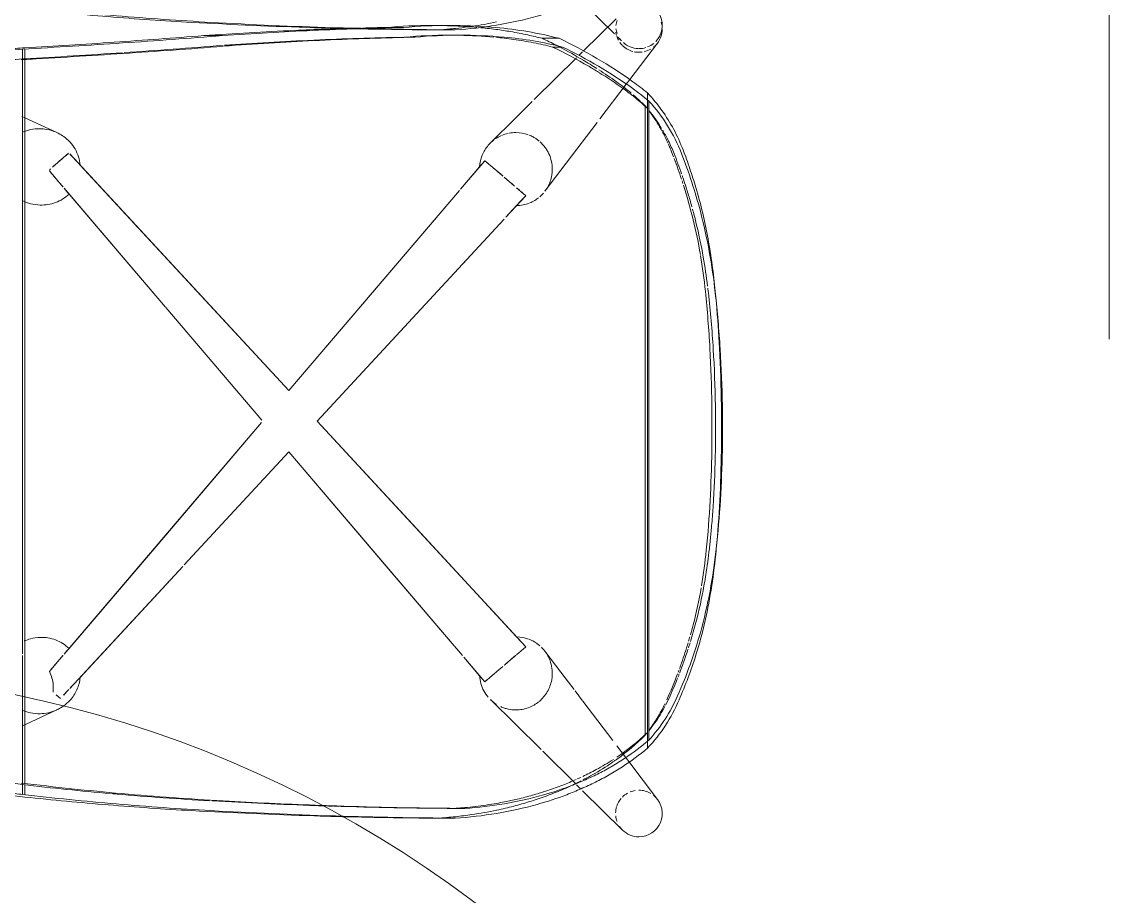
# Model space of a CAD drawing. Header units: millimetres. Extents: x 81609 to 272668, y -8553 to 29000.
# Drawn here: x 106651 to 107210, y 16183 to 16632 of the extents above; entities that cross this region are included whole.
import ezdxf

# ---------------------------------------------------------------- set-up
doc = ezdxf.new("R2010")
doc.units = ezdxf.units.MM
doc.linetypes.add('Осевая', pattern=[3175, 635, -476.25, 1587.5, -476.25])
doc.layers.add('I-FURN-1', color=7, linetype='Continuous', lineweight=9, true_color=0xf0f0f0)
doc.layers.add('Оси-2', color=7, linetype='Осевая', lineweight=9)

# ---------------------------------------------------------------- blocks, each defined once
blk = doc.blocks.new('Chair_IconsOfDenmark_NamNam_WoodChair - 1_186-V138-План размещения напольных электротехнических лючков и розеток 2 этажа в осях 23-33')
at = {"layer": 'I-FURN-1'}
for p, q in [((9.43, -80.92), (9.43, -74.85)), ((9.43, -83.83), (9.43, -81.04)), ((7.38, -165.63), (23.52, -149.29)), ((3.78, -169.26), (5.89, -167.13))]:
    blk.add_line(p, q, dxfattribs=at)
for start, end in [(98.3213, 110.362), (138.0265, 178.2608), (135, 135.3477), (123.3003, 131.4929), (180, 196.9951), (201.7605, 219.3413), (226.3542, 265.061), (270, 315)]:
    blk.add_arc((11.8, -178.23), 12, start, end, dxfattribs=at)
for points in [[(21.57, 138.6), (19.72, 122.58), (16.5, 90.43), (14.21, 58.09), (13.31, 41.87)], [(13.31, 51.62), (14.1, 65.99), (16.06, 94.68), (18.76, 123.2), (20.29, 137.42)], [(9.6, -57.03), (9.7, -49.01), (9.84, -40.99), (10.02, -32.97)], [(10.02, -42.19), (9.91, -47.14), (9.81, -52.09), (9.73, -57.05)], [(9.43, -74.85), (9.47, -68.96), (9.52, -63.07), (9.6, -57.18)], [(9.73, -57.16), (9.6, -65.08), (9.51, -72.99), (9.45, -80.91)], [(9.9, -80.96), (9.72, -78.93), (9.56, -76.89), (9.43, -74.85)], [(9.45, -80.91), (9.44, -81.89), (9.44, -82.86), (9.43, -83.83)], [(10.18, -83.81), (10.09, -82.89), (9.99, -81.96), (9.91, -81.04)], [(11.01, -90.59), (10.7, -88.35), (10.43, -86.12), (10.19, -83.87)]]:
    blk.add_open_spline(points, degree=3, dxfattribs=at)
for points, knots in [([(10.02, -32.89), (10.18, -25.76), (10.92, 2.47), (12.14, 30.63), (13.31, 51.62)], [0.3309134, 0.3309134, 0.3309134, 0.3309134, 0.5, 1, 1, 1, 1]), ([(13.31, 41.87), (12.14, 21.01), (10.92, -7), (10.17, -35.08), (10.02, -42.19)], [0, 0, 0, 0, 0.5, 0.6695095, 0.6695095, 0.6695095, 0.6695095]), ([(9.43, -83.83), (9.88, -90.96), (11.51, -105.09), (15.72, -124.26), (20.42, -138.7), (24.46, -148.56), (27.85, -155.85), (31.61, -162.95), (37.18, -172.03), (41.93, -178.49), (45.37, -182.64)], [0, 0, 0, 0, 0.2, 0.4, 0.55, 0.625, 0.7, 0.775, 0.85, 1, 1, 1, 1]), ([(13.52, -104.99), (12.64, -100.79), (11.78, -95.99), (11.09, -91.16), (11.01, -90.59)], [0.7399248, 0.7399248, 0.7399248, 0.7399248, 0.85, 0.8649555, 0.8649555, 0.8649555, 0.8649555])]:
    blk.add_open_spline(points, degree=3, knots=knots, dxfattribs=at)
blk = doc.blocks.new('Chair_IconsOfDenmark_NamNam_WoodChair - 1_186-V139-План размещения напольных электротехнических лючков и розеток 2 этажа в осях 23-33')
at = {"layer": 'I-FURN-1'}
for p, q in [((26.55, 137.42), (21.45, 137.42)), ((27.39, 138.6), (21.57, 138.6)), ((64.5, 137.42), (27.27, 137.42)), ((70.36, 138.6), (27.39, 138.6)), ((70.36, 138.6), (27.39, 138.6)), ((57.72, 136.86), (56.88, 138.68)), ((65.08, 120.97), (57.72, 136.86)), ((70.1, 137.42), (64.5, 137.42)), ((362.23, 137.42), (70.1, 137.42)), ((92.99, 138.6), (70.36, 138.6)), ((92.99, 138.6), (70.36, 138.6)), ((399.17, 138.6), (93.87, 138.6)), ((399.17, 138.6), (93.87, 138.6)), ((369.31, 137.49), (361.65, 120.97)), ((399.24, 137.42), (362.23, 137.42)), ((370.01, 139.01), (369.31, 137.49)), ((404.56, 138.6), (399.17, 138.6)), ((404.63, 137.42), (399.24, 137.42)), ((399.54, 138.6), (399.58, 137.79)), ((84.8, 124.86), (92.98, 117.88)), ((333.75, 117.88), (341.94, 124.86)), ((343.94, 123.33), (351.06, 114.98)), ((70.9, 119.13), (72.78, 121.34)), ((75.41, 114.95), (72.57, 117.58)), ((138.74, 56.32), (76.04, 114.37)), ((93.69, 117.28), (212.68, 15.79)), ((350.69, 114.37), (229.1, 1.78)), ((271.99, 65.2), (333.04, 117.28)), ((271.99, 65.2), (330.08, 114.75)), ((138.73, 56.32), (81.75, 109.08)), ((213.87, 15.63), (271.83, 65.07)), ((213.87, 15.63), (271.83, 65.07)), ((197.64, 1.78), (139.59, 55.53)), ((197.64, 1.78), (139.59, 55.53)), ((411.49, 35.83), (411.49, 45.54)), ((406.53, 34.89), (406.53, 29.21)), ((98.01, -83.19), (197.64, 1.78)), ((229.1, 1.78), (331.96, -85.96)), ((213.37, -12.78), (97.48, -120.08)), ((317.23, -108.95), (213.37, -12.78)), ((415.68, -57.14), (415.68, -48.01)), ((410.69, -57.74), (410.69, -63.09)), ((416.72, -81.07), (416.72, -72.07)), ((9.43, -83.83), (9.43, -74.85)), ((14.43, -83.49), (14.43, -88.75)), ((92.99, -87.47), (97.83, -83.35)), ((93, -87.47), (97.84, -83.34)), ((411.72, -86.33), (411.72, -81.07)), ((79.49, -98.99), (92.13, -88.21)), ((82.6, -96.34), (92.14, -88.2)), ((332.63, -86.53), (344.14, -96.34)), ((332.64, -86.53), (347.24, -98.99)), ((82.6, -96.34), (79.49, -98.99)), ((84.6, -104.98), (79.49, -98.99)), ((347.24, -98.99), (339.38, -108.2)), ((344.14, -96.34), (347.24, -98.99)), ((57.68, -114.71), (70.38, -101.85)), ((87.35, -108.2), (84.72, -105.12)), ((356.35, -101.85), (369.06, -114.72)), ((92.44, -114.16), (88.08, -109.06)), ((329.25, -120.08), (318.21, -109.85)), ((324.16, -115.36), (318.21, -109.85)), ((338.75, -108.94), (335.48, -112.77)), ((44.66, -127.88), (57.68, -114.71)), ((97.48, -120.08), (93.38, -115.27)), ((97.48, -120.08), (102.58, -115.36)), ((333.35, -115.27), (329.25, -120.08)), ((335.45, -112.81), (334.29, -114.16)), ((369.06, -114.72), (377.59, -123.35)), ((96.97, -119.48), (97.48, -120.08)), ((329.5, -119.79), (329.25, -120.08)), ((329.76, -119.48), (329.5, -119.79)), ((378.63, -124.4), (400.15, -146.18)), ((410.11, -137.17), (410.11, -128.47)), ((27.16, -145.6), (43.76, -128.8)), ((80.77, -140.87), (95.23, -129.88)), ((345.97, -140.87), (331.5, -129.88)), ((405.64, -133.81), (405.64, -138.92)), ((75.48, -144.89), (80.77, -140.87)), ((366.85, -156.75), (345.97, -140.87)), ((3.26, -169.79), (23.52, -149.29)), ((24.55, -148.24), (26.59, -146.18)), ((49.25, -164.83), (69.49, -149.45)), ((69.7, -149.29), (74.76, -145.44)), ((401.2, -147.25), (403.21, -149.29)), ((403.53, -149.6), (420.19, -166.47)), ((386.52, -171.7), (368.7, -158.16)), ((40.78, -171.26), (46.5, -166.92)), ((19.06, -187.78), (38.53, -172.98)), ((38.53, -172.98), (40.78, -171.26)), ((388.88, -173.5), (386.52, -171.7)), ((407.67, -187.78), (388.88, -173.5)), ((49.02, -182.64), (45.37, -182.64)), ((378.43, -182.64), (49.02, -182.64)), ((377.89, -183.3), (49.5, -183.3)), ((375.46, -181.38), (52, -181.38)), ((373.99, -182.64), (53.45, -182.64)), ((382.02, -182.64), (378.43, -182.64))]:
    blk.add_line(p, q, dxfattribs=at)
at = {"layer": 'I-FURN-1', "flags": 128}
for points in [[(96.65, 114.75), (154.9, 65.07), (212.68, 15.79)], [(344.98, 109.08), (287.14, 55.53), (229.1, 1.78)], [(98.02, -83.18), (140.17, -47.23), (197.64, 1.78)], [(229.1, 1.78), (286.56, -47.23), (331.95, -85.95)], [(213.37, -12.78), (158.02, -64.03), (102.58, -115.36)], [(317.23, -108.95), (268.71, -64.03), (213.37, -12.78)], [(329.25, -120.08), (326.7, -117.72), (324.16, -115.36)]]:
    blk.add_lwpolyline(points, dxfattribs=at)
at = {"layer": 'I-FURN-1'}
for centre, radius, start, end in [((76.28, 141.71), 18.88, 263.5474, 285.7285), ((76.28, 141.71), 18.88, 285.7285, 296.819), ((350.45, 141.71), 18.88, 243.181, 247.0118), ((11.8, -178.23), 12, 95.3738, 110.362), ((11.8, -178.23), 12, 73.2036, 88.5999), ((11.8, -178.23), 12, 50.1832, 71.5639), ((414.93, -178.23), 12, 108.8082, 118.2736), ((414.93, -178.23), 12, 98.2401, 106.2609), ((414.93, -178.23), 12, 68.5084, 81.6787), ((11.8, -178.23), 12, 135, 180), ((11.8, -178.23), 12, 123.3003, 135), ((11.8, -178.23), 12, 29.3668, 45), ((414.93, -178.23), 12, 135, 165.2052), ((414.93, -178.23), 12, 124.3954, 134.3064), ((11.8, -178.23), 12, 180, 315), ((11.8, -178.23), 12, 329.0818, 0), ((11.8, -178.23), 12, 9.5114, 21.6841), ((414.93, -178.23), 12, 168.1903, 180), ((414.93, -178.23), 12, 180, 187.9321), ((414.93, -178.23), 12, 192.635, 210.5819), ((11.8, -178.23), 12, 315, 321.5101), ((414.93, -178.23), 12, 218.3184, 225), ((414.93, -178.23), 12, 225, 270), ((414.93, -178.23), 12, 274.939, 286.567)]:
    blk.add_arc(centre, radius, start, end, dxfattribs=at)
for points, knots in [([(404.56, 138.6), (404.19, 144.85), (403.21, 156.01), (400.82, 169.86), (398.97, 176.25), (397.95, 178.82)], [0, 0, 0, 0, 0.4, 0.7, 1, 1, 1, 1]), ([(397.84, 156.79), (398.03, 155.34), (398.75, 149.42), (399.26, 143.2), (399.54, 138.6)], [0.6, 0.6, 0.6, 0.6, 0.7, 1, 1, 1, 1]), ([(63.07, 129.63), (63.04, 131.28), (63.32, 134.31), (64.24, 137.21), (64.8, 138.53)], [-1, -1, -1, -1, -0.5, -0.0641248, -0.0641248, -0.0641248, -0.0641248]), ([(324.43, 129.63), (324.48, 131.3), (324.92, 134.37), (326, 137.28), (326.65, 138.61)], [-1, -1, -1, -1, -0.5, -0.0551642, -0.0551642, -0.0551642, -0.0551642]), ([(361.89, 138.61), (362.48, 137.27), (363.41, 134.34), (363.69, 131.28), (363.66, 129.63)], [-0.9451256, -0.9451256, -0.9451256, -0.9451256, -0.5, 0, 0, 0, 0]), ([(363.66, 129.63), (363.61, 127.45), (362.87, 123.18), (360.23, 117.96), (357.82, 115.23), (356.75, 114.25)], [-1, -1, -1, -1, -0.7857143, -0.5714286, -0.4285714, -0.4285714, -0.4285714, -0.4285714]), ([(65.08, 120.97), (65.04, 121.07), (64.4, 122.47), (63.91, 123.95), (63.6, 125.35)], [-0.2959639, -0.2959639, -0.2959639, -0.2959639, -0.2857143, -0.1428571, -0.1428571, -0.1428571, -0.1428571]), ([(344.02, 123.24), (344.33, 122.87), (344.89, 122.22), (345.41, 121.6), (345.65, 121.32)], [0.0822015, 0.0822015, 0.0822015, 0.0822015, 0.1666667, 0.2385399, 0.2385399, 0.2385399, 0.2385399]), ([(81.75, 109.08), (79.53, 109.26), (75.29, 110.34), (70.35, 113.6), (67.94, 116.32), (67.1, 117.5)], [-1, -1, -1, -1, -0.7857143, -0.5714286, -0.4285714, -0.4285714, -0.4285714, -0.4285714]), ([(346.55, 120.27), (347.05, 119.68), (347.83, 118.76), (348.53, 117.95), (348.81, 117.62)], [0.3333333, 0.3333333, 0.3333333, 0.3333333, 0.5, 0.6189484, 0.6189484, 0.6189484, 0.6189484]), ([(349.14, 117.23), (349.53, 116.78), (350.21, 115.97), (350.81, 115.27), (351.07, 114.96)], [0.6666667, 0.6666667, 0.6666667, 0.6666667, 0.8333333, 0.9788083, 0.9788083, 0.9788083, 0.9788083]), ([(10.27, -22.59), (10.36, -18.89), (11.07, 5.9), (12.14, 30.63), (13.31, 51.62)], [0.4123354, 0.4123354, 0.4123354, 0.4123354, 0.5, 1, 1, 1, 1]), ([(411.49, 45.54), (412.58, 30), (414.08, 3.84), (415.03, -22.39), (415.32, -33.03)], [0, 0, 0, 0, 0.5, 0.8402864, 0.8402864, 0.8402864, 0.8402864]), ([(13.31, 41.87), (12.14, 21.01), (11.21, -0.38), (10.55, -21.81), (10.54, -22.28)], [0, 0, 0, 0, 0.5, 0.5112573, 0.5112573, 0.5112573, 0.5112573]), ([(16.08, -11.89), (15.9, -16.77), (15.03, -42.35), (14.56, -67.98), (14.43, -88.75)], [0.3820712, 0.3820712, 0.3820712, 0.3820712, 0.5, 1, 1, 1, 1]), ([(416.72, -81.07), (416.72, -81.01), (416.72, -73.03), (416.37, -65.06), (415.68, -57.14)], [0.4965614, 0.4965614, 0.4965614, 0.4965614, 0.5, 1, 1, 1, 1]), ([(9.43, -83.83), (9.88, -90.96), (11.51, -105.09), (15.72, -124.26), (20.42, -138.7), (24.46, -148.56), (27.85, -155.85), (31.61, -162.95), (37.18, -172.03), (41.93, -178.49), (45.37, -182.64)], [0, 0, 0, 0, 0.2, 0.4, 0.55, 0.625, 0.7, 0.775, 0.85, 1, 1, 1, 1]), ([(13.52, -104.99), (12.64, -100.79), (11.39, -93.77), (10.49, -86.7), (10.19, -83.87)], [0.7399248, 0.7399248, 0.7399248, 0.7399248, 0.85, 0.9227754, 0.9227754, 0.9227754, 0.9227754]), ([(14.43, -88.75), (14.88, -95.59), (16.48, -109.14), (20.59, -127.52), (25.18, -141.35), (29.13, -150.8), (32.43, -157.77), (36.1, -164.55), (41.52, -173.21), (46.16, -179.36), (49.5, -183.3)], [0, 0, 0, 0, 0.2, 0.4, 0.55, 0.625, 0.7, 0.775, 0.85, 1, 1, 1, 1]), ([(17.02, -105.05), (16.71, -103.27), (15.83, -97.87), (15.18, -92.44), (14.85, -88.78)], [0.8000649, 0.8000649, 0.8000649, 0.8000649, 0.85, 0.9512447, 0.9512447, 0.9512447, 0.9512447]), ([(346.13, -100.29), (346.02, -100.41), (345.81, -100.66), (345.47, -101.07), (345.16, -101.43), (344.89, -101.74), (344.68, -101.99), (344.47, -102.24), (344.18, -102.57), (343.81, -103.01), (343.39, -103.5), (343.05, -103.89), (342.87, -104.1), (342.77, -104.23), (342.71, -104.29), (342.68, -104.33)], [0.1428571, 0.1428571, 0.1428571, 0.1428571, 0.1785714, 0.2142857, 0.25, 0.2678571, 0.2857143, 0.3035714, 0.3214286, 0.3571429, 0.3928571, 0.4107143, 0.4196429, 0.4241071, 0.4285714, 0.4285714, 0.4285714, 0.4285714]), ([(344.14, -96.34), (346.18, -96.47), (350.13, -97.35), (354.82, -100.17), (357.14, -102.63), (357.95, -103.7)], [-1, -1, -1, -1, -0.7857143, -0.5714286, -0.4285714, -0.4285714, -0.4285714, -0.4285714]), ([(19.15, -125.83), (18.29, -123.26), (16.62, -117.88), (14.83, -110.94), (13.86, -106.6), (13.55, -105.11)], [0.555518, 0.555518, 0.555518, 0.555518, 0.625, 0.7, 0.7389255, 0.7389255, 0.7389255, 0.7389255]), ([(67.92, -104.94), (68.19, -104.52), (68.94, -103.43), (69.81, -102.43), (70.38, -101.85)], [-0.6249365, -0.6249365, -0.6249365, -0.6249365, -0.5714286, -0.4849828, -0.4849828, -0.4849828, -0.4849828]), ([(82.05, -101.98), (82.12, -102.06), (82.26, -102.23), (82.54, -102.56), (82.84, -102.91), (83.17, -103.29), (83.43, -103.6), (83.67, -103.88), (83.85, -104.09), (83.95, -104.21), (84.01, -104.28), (84.03, -104.31)], [-0.7142857, -0.7142857, -0.7142857, -0.7142857, -0.6964286, -0.6785714, -0.6428571, -0.625, -0.6071429, -0.5892857, -0.5803571, -0.5758929, -0.5714286, -0.5714286, -0.5714286, -0.5714286]), ([(84.61, -104.98), (84.64, -105.03), (84.8, -105.21), (85.09, -105.55), (85.61, -106.16), (86.32, -106.99), (86.97, -107.76), (87.33, -108.17)], [-0.5414624, -0.5414624, -0.5414624, -0.5414624, -0.5357143, -0.5178571, -0.5, -0.4642857, -0.4285714, -0.4285714, -0.4285714, -0.4285714]), ([(342.4, -104.66), (342.38, -104.68), (342.24, -104.84), (341.98, -105.15), (341.6, -105.59), (341.07, -106.22), (340.33, -107.08), (339.68, -107.85), (339.32, -108.27)], [0.443466, 0.443466, 0.443466, 0.443466, 0.4464286, 0.4642857, 0.4821429, 0.5, 0.5357143, 0.5714286, 0.5714286, 0.5714286, 0.5714286]), ([(414.69, -104.76), (414.36, -107.27), (413.54, -112.73), (412.49, -118.16), (411.85, -121.09)], [0.2714247, 0.2714247, 0.2714247, 0.2714247, 0.5, 0.7715863, 0.7715863, 0.7715863, 0.7715863]), ([(21.89, -125.84), (21.67, -125.09), (20.69, -121.73), (19.26, -116.17), (18.22, -111.33), (17.79, -109.14)], [0.603344, 0.603344, 0.603344, 0.603344, 0.625, 0.7, 0.7617276, 0.7617276, 0.7617276, 0.7617276]), ([(88.01, -108.97), (88.18, -109.17), (88.57, -109.63), (89.22, -110.39), (89.93, -111.22), (90.63, -112.05), (91.31, -112.84), (91.83, -113.45), (92.21, -113.89), (92.38, -114.09), (92.46, -114.19)], [-0.4074944, -0.4074944, -0.4074944, -0.4074944, -0.3928571, -0.375, -0.3571429, -0.3392857, -0.3214286, -0.3035714, -0.2946429, -0.2857143, -0.2857143, -0.2857143, -0.2857143]), ([(410.18, -108.96), (409.8, -112.27), (409.09, -117.31), (408.17, -122.32), (407.83, -124.04)], [0.172759, 0.172759, 0.172759, 0.172759, 0.5, 0.6727908, 0.6727908, 0.6727908, 0.6727908]), ([(69.17, -126.64), (68.58, -125.9), (67.43, -124.21), (66.08, -121.36), (65.25, -118.29), (65.04, -116.11), (65.03, -114.98)], [-0.2155491, -0.2155491, -0.2155491, -0.2155491, -0.1666667, -0.1111111, -0.0555556, 0, 0, 0, 0]), ([(92.46, -114.19), (92.55, -114.29), (92.7, -114.47), (92.94, -114.75), (93.08, -114.92), (93.16, -115)], [-0.28571429, -0.28571429, -0.28571429, -0.28571429, -0.27678571, -0.26785714, -0.25830088, -0.25830088, -0.25830088, -0.25830088]), ([(93.59, -115.52), (93.76, -115.71), (94.13, -116.15), (94.48, -116.56), (94.68, -116.8), (94.7, -116.81)], [-0.23819134, -0.23819134, -0.23819134, -0.23819134, -0.21428571, -0.17857143, -0.17596416, -0.17596416, -0.17596416, -0.17596416]), ([(333.14, -115.51), (332.97, -115.72), (332.58, -116.17), (332.25, -116.56), (332.07, -116.78)], [0.75997526, 0.75997526, 0.75997526, 0.75997526, 0.78571429, 0.82142857, 0.82142857, 0.82142857, 0.82142857]), ([(335.37, -112.91), (335.15, -113.16), (334.84, -113.52), (334.47, -113.96), (334.3, -114.16), (334.22, -114.25)], [0.67857143, 0.67857143, 0.67857143, 0.67857143, 0.69642857, 0.70535714, 0.71428571, 0.71428571, 0.71428571, 0.71428571]), ([(95.22, -117.42), (95.27, -117.48), (95.36, -117.59), (95.54, -117.8), (95.84, -118.15), (96.23, -118.61), (96.64, -119.09), (96.87, -119.36), (96.97, -119.48)], [-0.1428571, -0.1428571, -0.1428571, -0.1428571, -0.1339286, -0.125, -0.1071429, -0.0714286, -0.0357143, 0, 0, 0, 0]), ([(101.36, -121.71), (101.16, -122.21), (100.67, -123.33), (100.06, -124.43), (99.68, -125.03)], [-0.88888889, -0.88888889, -0.88888889, -0.88888889, -0.86111111, -0.8252385, -0.8252385, -0.8252385, -0.8252385]), ([(328.15, -126.59), (327.66, -125.97), (326.69, -124.54), (325.91, -123), (325.55, -122.15)], [-0.20736053, -0.20736053, -0.20736053, -0.20736053, -0.16666667, -0.11923029, -0.11923029, -0.11923029, -0.11923029]), ([(331.51, -117.42), (331.47, -117.48), (331.37, -117.59), (331.2, -117.8), (330.9, -118.15), (330.51, -118.6), (330.1, -119.08), (329.86, -119.36), (329.76, -119.48)], [0.8571429, 0.8571429, 0.8571429, 0.8571429, 0.8660714, 0.875, 0.8928571, 0.9285714, 0.9642857, 1, 1, 1, 1]), ([(360.42, -121.71), (360.27, -122.09), (359.83, -123.1), (359.3, -124.09), (358.92, -124.7)], [-0.88202044, -0.88202044, -0.88202044, -0.88202044, -0.86111111, -0.82498418, -0.82498418, -0.82498418, -0.82498418]), ([(26.68, -144.65), (26.38, -144.03), (24.85, -140.76), (22.29, -134.75), (20.23, -129.06), (19.25, -126.12), (19.19, -125.95)], [0.3824636, 0.3824636, 0.3824636, 0.3824636, 0.4, 0.475, 0.55, 0.5544349, 0.5544349, 0.5544349, 0.5544349]), ([(97.21, -128.14), (96.74, -128.61), (96.08, -129.21), (95.38, -129.75), (95.22, -129.88)], [-0.75694444, -0.75694444, -0.75694444, -0.75694444, -0.72222222, -0.71210082, -0.71210082, -0.71210082, -0.71210082]), ([(99.58, -125.19), (99.25, -125.69), (98.75, -126.4), (98.21, -127.05), (98.03, -127.25)], [-0.82195604, -0.82195604, -0.82195604, -0.82195604, -0.79166667, -0.77777778, -0.77777778, -0.77777778, -0.77777778]), ([(356.92, -127.4), (356.78, -127.55), (356.19, -128.19), (355.05, -129.26), (353.41, -130.51), (351.13, -131.87), (347.89, -133.16), (344.6, -133.7), (341.84, -133.7), (339.44, -133.45), (336.66, -132.73), (334.67, -131.86), (333.73, -131.33)], [-0.7671385, -0.7671385, -0.7671385, -0.7671385, -0.7569444, -0.7222222, -0.6875, -0.6527778, -0.5833333, -0.5138889, -0.4791667, -0.4444444, -0.3888889, -0.3333333, -0.3333333, -0.3333333, -0.3333333]), ([(358.86, -124.8), (358.54, -125.33), (358.03, -126.06), (357.49, -126.74), (357.32, -126.94)], [-0.82294679, -0.82294679, -0.82294679, -0.82294679, -0.79166667, -0.77777778, -0.77777778, -0.77777778, -0.77777778]), ([(29.3, -145.97), (28.28, -143.69), (26.26, -138.88), (24.24, -133.2), (23.15, -129.87), (22.91, -129.12)], [0.4058231, 0.4058231, 0.4058231, 0.4058231, 0.475, 0.55, 0.5716925, 0.5716925, 0.5716925, 0.5716925]), ([(95.22, -129.88), (94.84, -130.17), (93.88, -130.84), (91.75, -132.06), (88.48, -133.27), (85.18, -133.73), (82.42, -133.67), (81.09, -133.5), (80.43, -133.38)], [-0.7121008, -0.7121008, -0.7121008, -0.7121008, -0.6875, -0.6527778, -0.5833333, -0.5138889, -0.4791667, -0.4444444, -0.4444444, -0.4444444, -0.4444444]), ([(405.64, -133.81), (402.61, -140.15), (398.39, -148.1), (393.74, -155.79), (392.7, -157.47)], [0, 0, 0, 0, 0.5, 0.6407452, 0.6407452, 0.6407452, 0.6407452]), ([(406.53, -135.76), (404.4, -139.91), (401.91, -144.44), (399.3, -148.89), (399.04, -149.32)], [0.183317, 0.183317, 0.183317, 0.183317, 0.5, 0.5338234, 0.5338234, 0.5338234, 0.5338234]), ([(37.19, -163.26), (35.01, -160.02), (32.24, -155.46), (29.72, -150.75), (29.07, -149.48)], [0.2, 0.2, 0.2, 0.2, 0.3, 0.336498, 0.336498, 0.336498, 0.336498]), ([(39.61, -165.08), (37.76, -162.23), (34.7, -157.07), (31.99, -151.71), (30.87, -149.38)], [0.2059686, 0.2059686, 0.2059686, 0.2059686, 0.3, 0.3712807, 0.3712807, 0.3712807, 0.3712807]), ([(380.44, -175.22), (380.09, -175.67), (378.03, -178.21), (375.86, -180.67), (373.99, -182.64)], [0.3953288, 0.3953288, 0.3953288, 0.3953288, 0.5, 1, 1, 1, 1]), ([(66.88, -191.62), (65.38, -190.81), (61.04, -188.32), (56.94, -185.43), (54.34, -183.36)], [0.2689381, 0.2689381, 0.2689381, 0.2689381, 0.5, 0.9485536, 0.9485536, 0.9485536, 0.9485536]), ([(68.1, -191.53), (65.59, -190.31), (60.99, -187.8), (56.64, -184.88), (54.66, -183.42)], [0.1097724, 0.1097724, 0.1097724, 0.1097724, 0.5, 0.8440882, 0.8440882, 0.8440882, 0.8440882]), ([(99.54, -203.52), (96.07, -202.46), (91.67, -201.02), (87.32, -199.45), (86.38, -199.11)], [0.2338208, 0.2338208, 0.2338208, 0.2338208, 0.5, 0.5734893, 0.5734893, 0.5734893, 0.5734893]), ([(131.96, -212.22), (130.9, -212.04), (123.51, -210.76), (116.2, -209.17), (109.98, -207.53)], [0.4157076, 0.4157076, 0.4157076, 0.4157076, 0.5, 1, 1, 1, 1]), ([(315.64, -207.53), (309.67, -209), (298.76, -211.27), (287.72, -212.9), (282.74, -213.51)], [0, 0, 0, 0, 0.5, 0.9077977, 0.9077977, 0.9077977, 0.9077977]), ([(147.84, -217.97), (156.06, -218.76), (172.8, -219.95), (189.64, -220.48), (198.2, -220.61)], [0.0144057, 0.0144057, 0.0144057, 0.0144057, 0.5, 1, 1, 1, 1]), ([(221.42, -220.61), (231.25, -220.46), (248.85, -219.9), (266.37, -218.71), (274.12, -218.03)], [0, 0, 0, 0, 0.5, 0.8977725, 0.8977725, 0.8977725, 0.8977725])]:
    blk.add_open_spline(points, degree=3, knots=knots, dxfattribs=at)
for points in [[(20.29, 137.42), (20.69, 140.9), (21.61, 147.89), (23.37, 158.13), (24.77, 164.5), (25.53, 167.51)], [(25.53, 161.18), (24.98, 158.86), (23.94, 154.02), (22.61, 146.38), (21.89, 141.18), (21.57, 138.6)], [(26.66, 138.6), (27.08, 141.9), (27.56, 145.22), (28.11, 148.49)], [(404.56, 147.17), (404.68, 145.55), (404.91, 142.29), (405.12, 139.04), (405.22, 137.42)], [(21.57, 138.6), (19.72, 122.58), (16.5, 90.43), (14.21, 58.09), (13.31, 41.87)], [(13.31, 51.62), (14.1, 65.99), (16.06, 94.68), (18.76, 123.2), (20.29, 137.42)], [(27.46, 139.28), (25.39, 122.1), (21.78, 87.61), (19.27, 52.88), (18.29, 35.47)], [(22.05, 93.43), (23.38, 108.53), (24.92, 123.59), (26.66, 138.6)], [(100.45, 137.82), (100.93, 136.74), (101.31, 135.63), (101.6, 134.51)], [(101.6, 134.51), (102.02, 132.93), (102.25, 131.3), (102.3, 129.63)], [(399.58, 131.68), (399.51, 132.94), (399.36, 135.48), (399.21, 138.01), (399.13, 139.28)], [(399.58, 137.79), (400.52, 121), (401.55, 104.18), (402.68, 87.34)], [(411.49, 35.83), (410.13, 53.01), (407.61, 87.32), (405.51, 121.53), (404.56, 138.6)], [(405.22, 137.42), (406.1, 122.16), (408.03, 91.57), (410.28, 60.89), (411.49, 45.54)], [(63.6, 125.35), (63.28, 126.75), (63.11, 128.17), (63.07, 129.63)], [(102.3, 129.63), (102.34, 128.25), (102.16, 125.55), (101.11, 121.59), (99.29, 117.9), (97.61, 115.76), (96.65, 114.75)], [(330.08, 114.75), (329.12, 115.76), (327.44, 117.9), (325.62, 121.59), (324.58, 125.55), (324.39, 128.25), (324.43, 129.63)], [(406.53, 29.21), (405.16, 46.34), (402.64, 80.55), (400.53, 114.66), (399.58, 131.68)], [(84.8, 124.86), (86.62, 123.31), (88.4, 121.79), (90.15, 120.3)], [(336.58, 120.3), (338.33, 121.79), (340.11, 123.31), (341.94, 124.86)], [(66.05, 119.12), (65.7, 119.72), (65.37, 120.34), (65.08, 120.97)], [(67.1, 117.5), (66.73, 118.02), (66.38, 118.57), (66.05, 119.12)], [(70.9, 119.13), (71.33, 119.64), (71.82, 120.21), (72.36, 120.85)], [(75.48, 114.89), (74.57, 115.73), (73.62, 116.61), (72.65, 117.51)], [(90.88, 119.68), (91.59, 119.06), (92.31, 118.46), (93.01, 117.85)], [(333.72, 117.85), (334.42, 118.46), (335.14, 119.06), (335.86, 119.68)], [(81.75, 109.08), (80.2, 110.52), (78.52, 112.07), (76.71, 113.75)], [(93.73, 117.24), (94.71, 116.4), (95.69, 115.57), (96.65, 114.75)], [(330.08, 114.75), (331.04, 115.57), (332.02, 116.4), (333, 117.24)], [(356.75, 114.25), (355.69, 113.27), (353.34, 111.54), (349.31, 109.74), (346.46, 109.2), (344.98, 109.08)], [(347.98, 111.86), (346.95, 110.9), (345.95, 109.97), (344.98, 109.08)], [(350.68, 114.36), (349.92, 113.65), (349.18, 112.97), (348.46, 112.3)], [(18.36, 42.46), (19.26, 58.36), (20.4, 74.22), (21.76, 90.04)], [(21.78, 90.35), (21.86, 91.22), (21.93, 92.1), (22.01, 92.98)], [(402.74, 86.42), (403.88, 69.61), (405.11, 52.77), (406.44, 35.91)], [(15.87, -12.37), (16.48, 5.5), (17.29, 23.35), (18.29, 41.17)], [(18.29, 35.47), (17.4, 19.71), (16.66, 3.92), (16.08, -11.89)], [(406.53, 34.89), (407.59, 19.72), (408.47, 4.52), (409.16, -10.7)], [(415.68, -57.14), (415.37, -41.59), (414.36, -10.55), (412.58, 20.39), (411.49, 35.83)], [(410.69, -63.09), (410.38, -47.65), (409.39, -16.83), (407.61, 13.89), (406.53, 29.21)], [(15.59, -20.73), (15.68, -17.95), (15.77, -15.16), (15.87, -12.37)], [(409.19, -11.35), (409.87, -26.44), (410.36, -41.55), (410.66, -56.69)], [(10.54, -22.28), (9.92, -42.76), (9.55, -63.28), (9.43, -83.83)], [(14.43, -83.49), (14.56, -62.73), (14.94, -42), (15.57, -21.31)], [(9.43, -74.85), (9.53, -57.41), (9.81, -39.98), (10.27, -22.59)], [(415.32, -33.03), (415.34, -33.83), (415.37, -34.63), (415.39, -35.44)], [(415.41, -36.32), (415.51, -40.21), (415.6, -44.11), (415.68, -48.01)], [(415.68, -48.01), (416.37, -55.97), (416.72, -63.94), (416.72, -71.9)], [(410.69, -57.74), (411.37, -65.4), (411.72, -73.05), (411.72, -80.71)], [(410.72, -108.91), (411.39, -101.26), (412.06, -85.98), (411.37, -70.71), (410.69, -63.09)], [(416.72, -71.9), (416.72, -74.9), (416.67, -77.9), (416.57, -80.9)], [(10.18, -83.81), (9.87, -80.83), (9.62, -77.85), (9.43, -74.85)], [(411.72, -80.71), (411.72, -82.47), (411.71, -84.23), (411.67, -85.98)], [(415.68, -104.67), (416.29, -97.68), (416.64, -90.68), (416.71, -83.69)], [(416.46, -83.81), (416.3, -87.53), (416.06, -91.25), (415.75, -94.97)], [(416.57, -80.92), (416.54, -81.85), (416.51, -82.78), (416.47, -83.71)], [(416.71, -83.69), (416.72, -82.81), (416.72, -81.94), (416.72, -81.07)], [(14.84, -88.75), (14.71, -87.23), (14.58, -85.71), (14.48, -84.19)], [(411.67, -85.99), (411.56, -91.9), (411.24, -97.8), (410.72, -103.71)], [(71.55, -100.77), (72.57, -99.9), (73.69, -99.14), (74.88, -98.5)], [(74.88, -98.5), (76.07, -97.87), (78.59, -96.86), (81.23, -96.42), (82.6, -96.34)], [(79.49, -98.99), (79.81, -99.36), (80.19, -99.8), (80.6, -100.29)], [(347.24, -98.99), (346.93, -99.35), (346.55, -99.79), (346.13, -100.29)], [(415.68, -95.8), (415.41, -98.78), (415.09, -101.75), (414.7, -104.7)], [(17.77, -109.07), (17.51, -107.73), (17.26, -106.39), (17.02, -105.05)], [(358.64, -104.67), (359.16, -105.46), (359.62, -106.29), (360.02, -107.15)], [(410.11, -137.17), (411.48, -131.83), (413.78, -121.08), (415.19, -110.17), (415.68, -104.67)], [(410.63, -104.68), (410.5, -106.1), (410.35, -107.52), (410.19, -108.93)], [(65.03, -114.98), (65.02, -113.61), (65.17, -112.27), (65.45, -110.96)], [(65.45, -110.96), (65.59, -110.31), (65.94, -109.02), (66.44, -107.77), (66.72, -107.16)], [(338.75, -108.94), (338.55, -109.18), (338.12, -109.68), (337.43, -110.48), (336.73, -111.31), (336.03, -112.13), (335.58, -112.65), (335.37, -112.91)], [(360.22, -107.61), (360.68, -108.69), (361.04, -109.83), (361.29, -110.97)], [(361.38, -111.46), (361.6, -112.61), (361.71, -113.78), (361.7, -114.98)], [(405.64, -138.92), (406.89, -133.98), (408.98, -124.04), (410.27, -113.97), (410.72, -108.91)], [(102.58, -115.36), (102.52, -117.49), (102.16, -119.5), (101.47, -121.4)], [(325.38, -121.71), (324.99, -120.71), (324.42, -118.67), (324.18, -116.48), (324.16, -115.36)], [(361.7, -114.98), (361.67, -117.23), (361.3, -119.34), (360.56, -121.34)], [(411.83, -121.19), (411.3, -123.62), (410.73, -126.05), (410.11, -128.47)], [(22.89, -129.06), (22.58, -128.1), (22.29, -127.15), (22, -126.19)], [(80.43, -133.38), (79.37, -133.18), (77.26, -132.58), (74.31, -131.2), (71.66, -129.31), (70.11, -127.78), (69.42, -126.95)], [(330.53, -129.08), (329.88, -128.52), (329.27, -127.91), (328.71, -127.26)], [(407.82, -124.1), (407.18, -127.35), (406.45, -130.58), (405.64, -133.81)], [(410.11, -128.47), (408.96, -130.92), (407.76, -133.35), (406.53, -135.76)], [(333.73, -131.33), (332.95, -130.9), (332.21, -130.41), (331.5, -129.87)], [(384.31, -175.1), (388.39, -169.37), (396.02, -157.61), (402.61, -145.25), (405.64, -138.92)], [(387.83, -175.13), (392.09, -169.13), (400.07, -156.81), (406.95, -143.83), (410.11, -137.17)], [(27.3, -145.94), (27.09, -145.51), (26.88, -145.08), (26.68, -144.65)], [(28.6, -148.56), (28.22, -147.82), (27.85, -147.08), (27.48, -146.33)], [(30.38, -148.34), (30.11, -147.75), (29.83, -147.15), (29.56, -146.55)], [(398.92, -149.52), (397.51, -151.91), (396.05, -154.27), (394.55, -156.61)], [(392.59, -157.64), (389.96, -161.86), (387.21, -166.02), (384.31, -170.09)], [(393.9, -157.64), (391.94, -160.67), (389.92, -163.66), (387.83, -166.61)], [(38.52, -165.19), (38.07, -164.55), (37.63, -163.9), (37.19, -163.26)], [(39.69, -166.82), (39.37, -166.38), (39.05, -165.94), (38.74, -165.5)], [(52, -181.38), (47.56, -176.82), (43.48, -172.03), (39.78, -166.95)], [(53.45, -182.64), (48.78, -177.67), (44.55, -172.43), (40.78, -166.85)], [(387.83, -166.61), (385.96, -169.24), (384, -171.78), (381.94, -174.24)], [(384.31, -170.09), (383.12, -171.77), (381.87, -173.42), (380.59, -175.04)], [(381.03, -175.31), (379.94, -176.59), (378.82, -177.84), (377.67, -179.07)], [(377.89, -183.3), (379.02, -181.98), (381.22, -179.29), (383.3, -176.51), (384.31, -175.1)], [(382.02, -182.64), (383.03, -181.42), (385.02, -178.96), (386.91, -176.42), (387.83, -175.13)], [(45.37, -182.64), (49.04, -186.07), (56.86, -192.19), (65.63, -196.88), (70.24, -198.89)], [(49.5, -183.3), (52.89, -186.4), (60.06, -191.95), (68.04, -196.26), (72.24, -198.12)], [(53.48, -182.54), (52.98, -182.16), (52.49, -181.77), (52, -181.38)], [(350.92, -200.11), (355.95, -198.13), (365.48, -193.38), (373.93, -186.95), (377.89, -183.3)], [(352.74, -200.92), (356.38, -199.52), (363.4, -196.32), (373.25, -190.2), (379.19, -185.3), (382.02, -182.64)], [(372.91, -183.52), (370.02, -185.84), (367, -187.95), (363.86, -189.85)], [(372.57, -183.61), (370, -185.52), (367.34, -187.27), (364.6, -188.87)], [(375.46, -181.38), (374.88, -181.85), (374.3, -182.31), (373.71, -182.76)], [(377.39, -179.37), (376.76, -180.04), (376.11, -180.72), (375.46, -181.38)], [(364.6, -188.87), (364.01, -189.21), (363.42, -189.54), (362.82, -189.87)], [(72.24, -194.25), (70.62, -193.52), (69.03, -192.75), (67.47, -191.93)], [(83.63, -198.08), (79.12, -196.37), (74.65, -194.52), (70.24, -192.53)], [(77.31, -196.44), (75.61, -195.73), (73.92, -195), (72.24, -194.25)], [(352.74, -194.64), (351.58, -195.1), (350.42, -195.55), (349.25, -196)], [(357.53, -193.32), (355.38, -194.39), (353.18, -195.37), (350.92, -196.26)], [(355.94, -193.29), (354.89, -193.76), (353.82, -194.21), (352.74, -194.64)], [(362.23, -190.2), (360.32, -191.23), (358.36, -192.2), (356.37, -193.1)], [(363, -190.36), (361.33, -191.35), (359.62, -192.28), (357.88, -193.15)], [(70.24, -198.89), (74, -200.52), (81.6, -203.59), (89.34, -206.28), (93.26, -207.53)], [(72.24, -198.12), (77.51, -200.44), (88.19, -204.71), (99.17, -208.22), (104.73, -209.8)], [(81.48, -198.15), (80.08, -197.59), (78.69, -197.02), (77.31, -196.44)], [(83.52, -198.95), (83.03, -198.76), (82.55, -198.57), (82.07, -198.38)], [(90.82, -201.64), (88.57, -200.85), (86.32, -200.03), (84.09, -199.17)], [(85.71, -198.86), (85.26, -198.7), (84.81, -198.53), (84.36, -198.36)], [(334.68, -201.1), (328.81, -202.97), (322.86, -204.65), (316.85, -206.14)], [(321.24, -209.8), (326.29, -208.46), (336.28, -205.51), (346.07, -202), (350.92, -200.11)], [(333.38, -207.53), (336.65, -206.55), (343.15, -204.46), (349.56, -202.14), (352.74, -200.92)], [(338.21, -200.93), (336.64, -201.46), (335.06, -201.98), (333.48, -202.48)], [(336.84, -200.4), (336.42, -200.54), (336, -200.68), (335.58, -200.81)], [(348.31, -196.36), (344.82, -197.68), (341.31, -198.92), (337.77, -200.09)], [(339.66, -200.43), (339.17, -200.6), (338.69, -200.76), (338.21, -200.93)], [(350.92, -196.26), (347.44, -197.64), (343.93, -198.95), (340.4, -200.17)], [(92.96, -202.39), (92.25, -202.14), (91.53, -201.9), (90.82, -201.64)], [(96.33, -203.51), (95.2, -203.14), (94.08, -202.77), (92.96, -202.39)], [(99.49, -204.51), (98.64, -204.25), (97.8, -203.98), (96.96, -203.71)], [(109.98, -207.53), (106.71, -206.66), (103.46, -205.74), (100.24, -204.74)], [(102.65, -204.44), (101.87, -204.21), (101.09, -203.98), (100.31, -203.75)], [(108.76, -206.14), (107.04, -205.68), (105.32, -205.21), (103.62, -204.72)], [(127.79, -210.24), (121.4, -209.13), (115.06, -207.78), (108.76, -206.14)], [(316.85, -206.14), (310.94, -207.59), (304.99, -208.8), (299.01, -209.82)], [(322.39, -205.77), (320.15, -206.38), (317.9, -206.97), (315.64, -207.53)], [(326.94, -204.48), (325.79, -204.81), (324.64, -205.14), (323.49, -205.46)], [(333.48, -202.48), (331.31, -203.17), (329.13, -203.84), (326.94, -204.48)], [(93.26, -207.53), (99.08, -209.38), (110.84, -212.53), (128.85, -215.83), (140.99, -217.31), (147.1, -217.9)], [(104.73, -209.8), (111.79, -211.79), (126.03, -215.06), (140.52, -217.16), (147.84, -217.96)], [(147.1, -212.85), (140.94, -212.22), (134.82, -211.42), (128.74, -210.4)], [(134.3, -212.6), (133.52, -212.48), (132.74, -212.35), (131.96, -212.22)], [(280.09, -212.38), (270.36, -213.42), (250.86, -214.9), (231.25, -215.54), (221.42, -215.69)], [(279.36, -217.46), (286.45, -216.67), (300.51, -214.65), (314.37, -211.62), (321.24, -209.8)], [(280.09, -217.47), (289.16, -216.59), (307.11, -214.19), (324.68, -210.1), (333.38, -207.53)], [(298.59, -209.89), (292.46, -210.92), (286.3, -211.74), (280.09, -212.38)], [(147.84, -214.42), (143.3, -213.91), (138.79, -213.31), (134.3, -212.6)], [(198.2, -215.69), (189.64, -215.56), (172.56, -215), (155.57, -213.73), (147.1, -212.85)], [(151.3, -214.79), (150.14, -214.67), (148.99, -214.55), (147.84, -214.42)], [(147.84, -217.96), (156.21, -218.89), (173, -220.3), (189.88, -220.94), (198.34, -221.1)], [(158.59, -215.5), (156.16, -215.28), (153.73, -215.04), (151.3, -214.79)], [(167.73, -216.22), (164.68, -216.01), (161.64, -215.77), (158.6, -215.5)], [(173.03, -216.57), (171.26, -216.46), (169.49, -216.35), (167.73, -216.22)], [(198.34, -217.56), (189.88, -217.4), (181.44, -217.08), (173.03, -216.57)], [(221.42, -215.69), (217.55, -215.75), (209.81, -215.81), (202.07, -215.75), (198.2, -215.69)], [(221.29, -217.56), (217.46, -217.63), (209.81, -217.69), (202.16, -217.63), (198.34, -217.56)], [(279.36, -213.91), (269.73, -215.01), (250.43, -216.64), (231.02, -217.38), (221.29, -217.56)], [(221.29, -221.1), (231.02, -220.92), (250.43, -220.18), (269.73, -218.55), (279.36, -217.46)], [(274.12, -218.03), (276.11, -217.85), (278.1, -217.66), (280.09, -217.47)], [(281.71, -213.64), (280.93, -213.73), (280.14, -213.82), (279.36, -213.91)], [(198.2, -220.61), (202.07, -220.67), (209.81, -220.73), (217.55, -220.67), (221.42, -220.61)], [(198.34, -221.1), (202.16, -221.17), (209.81, -221.24), (217.46, -221.17), (221.29, -221.1)]]:
    blk.add_open_spline(points, degree=3, dxfattribs=at)
blk = doc.blocks.new('Баффл акустический подвесной - 1180мм-V194-План размещения напольных электротехнических лючков и розеток 2 этажа в осях 23-33')
at = {"layer": 'I-FURN-1'}
for start in [360, 0]:
    blk.add_arc((0, 0), 590, start, 180, dxfattribs=at)

msp = doc.modelspace()

# ---------------------------------------------------------------- linework, layer by layer
at = {"layer": 'Оси-2'}
msp.add_line((107210, 593.74), (107210, 19528.29), dxfattribs=at)

# ---------------------------------------------------------------- block references
at = {"layer": 'I-FURN-1', "rotation": 90.00000000000017}
for name, p in [('Chair_IconsOfDenmark_NamNam_WoodChair - 1_186-V138-План размещения напольных электротехнических лючков и розеток 2 этажа в осях 23-33', (106790, 16618.28)), ('Chair_IconsOfDenmark_NamNam_WoodChair - 1_186-V139-План размещения напольных электротехнических лючков и розеток 2 этажа в осях 23-33', (106790, 16213.28))]:
    msp.add_blockref(name, p, dxfattribs=at)
at = {"layer": 'I-FURN-1'}
msp.add_blockref('Баффл акустический подвесной - 1180мм-V194-План размещения напольных электротехнических лючков и розеток 2 этажа в осях 23-33', (106529, 15708), dxfattribs=at)

doc.saveas('drawing.dxf')
